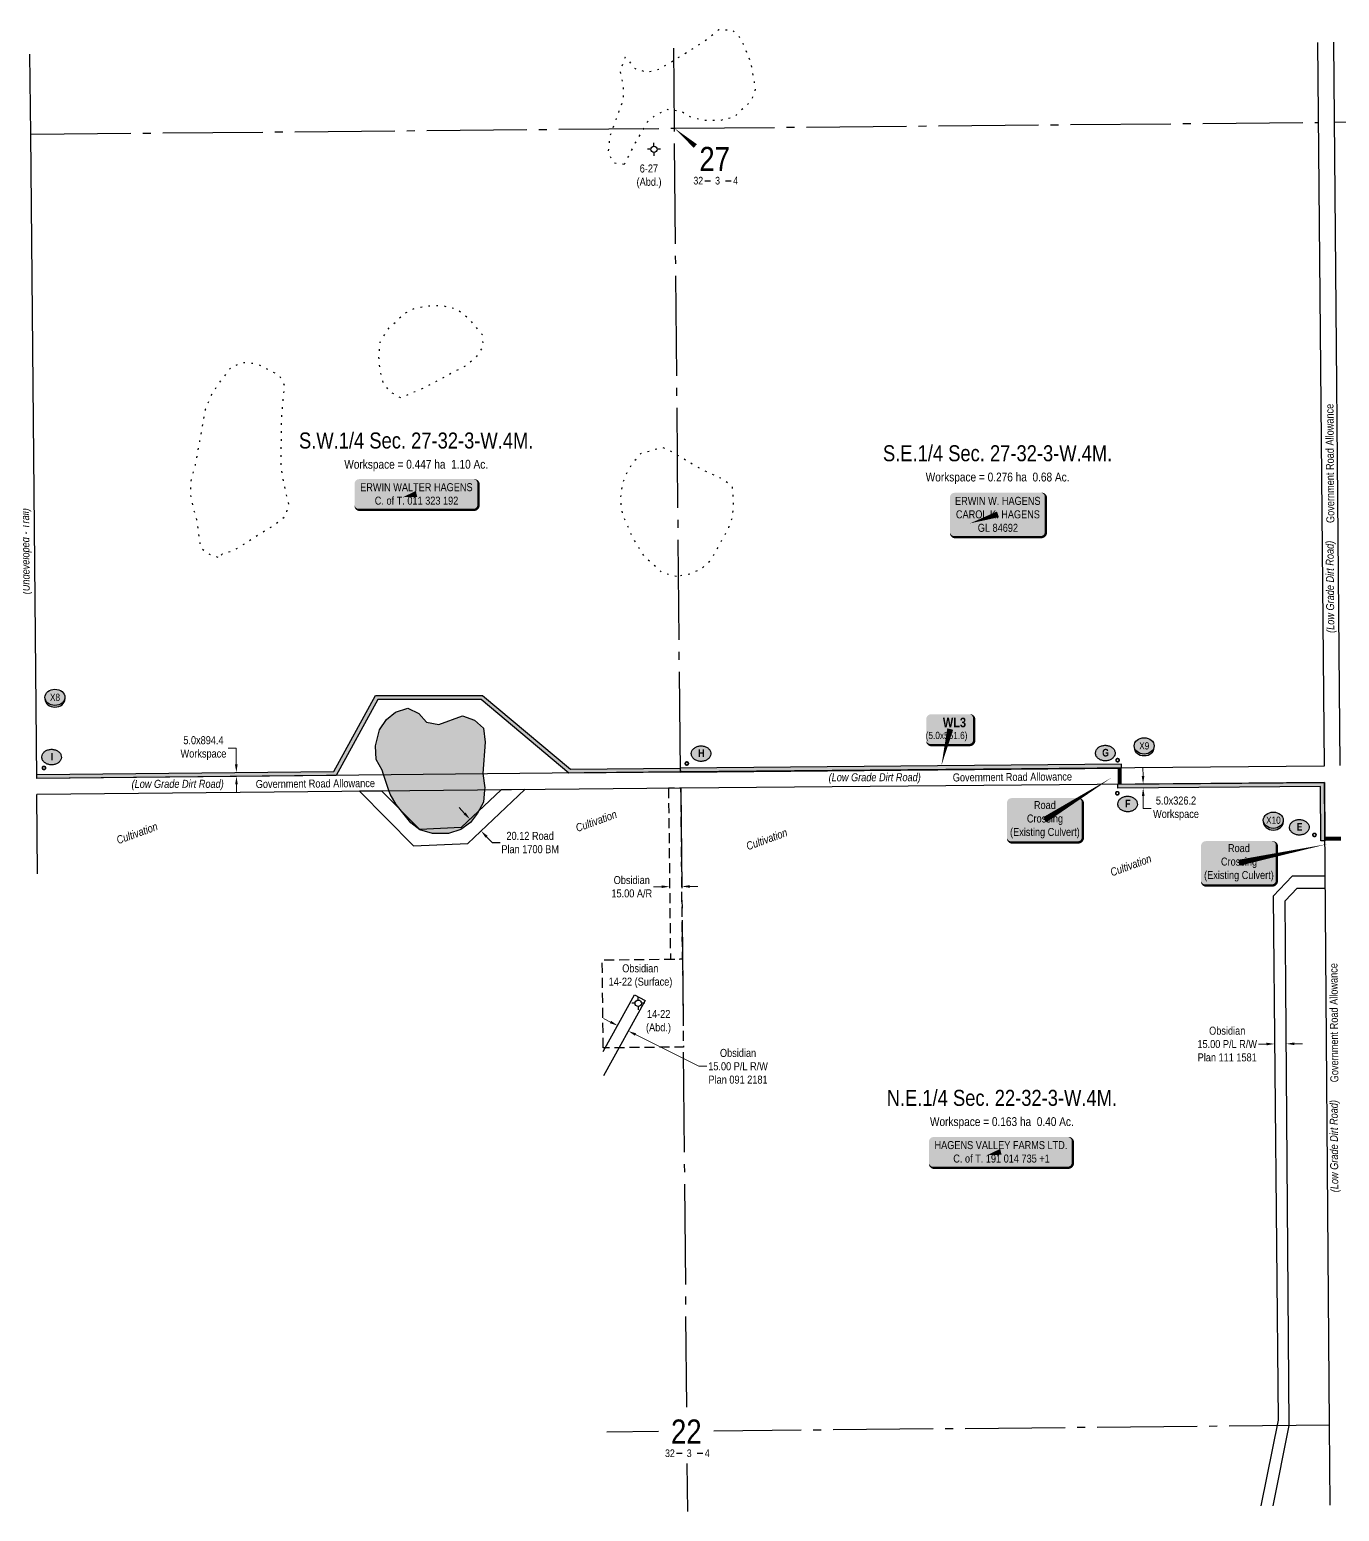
# Model space of a CAD drawing. Extents: x 540401 to 546765, y 5731607 to 5736849.
# Drawn here: x 544213 to 545849, y 5734228 to 5736080 of the extents above; entities that cross this region are included whole.
import ezdxf
from ezdxf.enums import TextEntityAlignment as Align

# ---------------------------------------------------------------- set-up
doc = ezdxf.new("R2010")
doc.units = 0
doc.header["$LTSCALE"] = 5
doc.header["$PDSIZE"] = 0.5
for name, pattern in [('foc-ACCESSROAD', [3.75, 2.5, -1.25]), ('foc-QUARTERLINE', [33, 25, -3, 2, -3]), ('foc-WHEELTRACKS', [2, 0.4, -1.6])]:
    doc.linetypes.add(name, pattern=pattern)
doc.layers.get('Defpoints').update_dxf_attribs({"color": 9})
for name, color, linetype in [('10', 1, 'Continuous'), ('9', 3, 'Continuous'), ('AS-OWNER', 7, 'Continuous'), ('C-AR', 13, 'foc-ACCESSROAD'), ('C-RW', 13, 'Continuous'), ('C-SYMBOL', 7, 'Continuous'), ('C-WS', 13, 'foc-ACCESSROAD'), ('CG-NOTES', 7, 'Continuous'), ('F-WS-S', 8, 'Continuous'), ('L-AREAREQUIRED', 7, 'Continuous'), ('L-QSEC', 8, 'foc-QUARTERLINE'), ('L-ROAD-T', 7, 'Continuous'), ('L-SEC', 7, 'Continuous'), ('L-SECLBL', 7, 'Continuous'), ('L-TITLEDB', 4, 'Continuous'), ('L-TITLEDB-T', 4, 'Continuous'), ('P-CROSSINGS', 250, 'Continuous'), ('P-TEMP-BLOCKS', 250, 'Continuous'), ('P-TEMP-H', 41, 'Continuous'), ('P-TEMP_WORKSPACE', 46, 'Continuous'), ('T-WATER', 160, 'Continuous'), ('T-WATER-H', 133, 'Continuous'), ('T-WATER-P3', 160, 'foc-WHEELTRACKS')]:
    doc.layers.add(name, color=color, linetype=linetype)
for name, color, linetype, lineweight in [('AS-GENERAL', 48, 'Continuous', 18), ('C-RW-T', 13, 'Continuous', 9), ('C-VCE-T', 13, 'Continuous', 9), ('C-WS-T', 13, 'Continuous', 9), ('P-TEMP-T', 46, 'Continuous', 18), ('P-TEMP-T2', 46, 'Continuous', 18), ('T-TEXT', 48, 'Continuous', 18)]:
    doc.layers.add(name, color=color, linetype=linetype, lineweight=lineweight)
doc.styles.add('100L', font='ARIALN.TTF', dxfattribs={"height": 11})
doc.styles.add('175L', font='ARIALN.TTF', dxfattribs={"height": 20})
doc.styles.add('80', font='ARIALN.TTF', dxfattribs={"height": 10})
doc.styles.add('80CG', font='ARIALN.TTF', dxfattribs={"height": 10})
doc.styles.add('80L', font='ARIALN.TTF', dxfattribs={"height": 10})
doc.styles.add('80LS', font='ARIALNI.TTF', dxfattribs={"height": 10})
doc.styles.add('BOLD', font='ARIALNB.TTF')
doc.styles.add('Crossing', font='ARIALN.TTF', dxfattribs={"height": 10})
doc.styles.add('SIMPLEX', font='ARIALN.TTF')
doc.dimstyles.new('Compass 5 000', dxfattribs={"dimscale": 5, "dimtxt": 9, "dimasz": 2, "dimexe": 0.2, "dimexo": 0.0625, "dimgap": 0.5, "dimtad": 0, "dimtih": 1, "dimtoh": 1, "dimzin": 0, "dimdsep": 46, "dimtxsty": '80CG', "dimcen": 0.1, "dimse1": 1, "dimse2": 1, "dimclrd": 256, "dimclrt": 256, "dimaunit": 1, "dimadec": 4, "dimazin": 0, "dimtfac": 0.06, "dimtofl": 0, "dimtmove": 0, "dimatfit": 1, "dimfxl": 0.2, "dimtolj": 1, "dimtzin": 0, "dimlwd": -1, "dimarcsym": 0})

# ---------------------------------------------------------------- blocks, each defined once
blk = doc.blocks.new('L-SECLBL')
at = {"layer": '9', "color": 7}
for p, q in [((-5.082139060913505, -27.83004804289613), (-12.28857354467345, -27.83004804289613)), ((20.70431141927111, -27.83004804289613), (13.49787693551116, -27.83004804289613))]:
    blk.add_line(p, q, dxfattribs=at)
at = {"layer": '10', "color": 2, "style": 'SIMPLEX'}
blk.add_attdef('SEC', text='', height=30, dxfattribs=at).set_placement((0, 0), align=Align.MIDDLE)
at = {"layer": '10', "color": 5, "style": '80L'}
blk.add_attdef('TWP', text='', height=9.5, dxfattribs=at).set_placement((-14.43410290347765, -27.36845155570791), align=Align.MIDDLE_RIGHT)
blk.add_attdef('RGE', text='', height=9.5, dxfattribs=at).set_placement((3.622123863462547, -27.36845155570791), align=Align.MIDDLE_CENTER)
blk.add_attdef('MER', text='', height=9.5, dxfattribs=at).set_placement((23.16775162027989, -27.36845155570791), align=Align.MIDDLE_LEFT)
blk = doc.blocks.new('*D47')
at = {"layer": 'C-VCE-T', "transparency": 16777216}
for p, q in [((545758.2011722573, 5734812.340784779), (545748.201614533, 5734812.246735232)), ((545793.0136234915, 5734812.668208786), (545803.013181216, 5734812.762258333))]:
    blk.add_line(p, q, dxfattribs=at)
for points in [[(545758.1854973328, 5734814.007377733), (545758.2168471818, 5734810.674191824), (545768.2007299816, 5734812.434834326)], [(545792.997948567, 5734814.33480174), (545793.029298416, 5734811.001615832), (545783.0140657672, 5734812.574159239)]]:
    blk.add_solid(points, dxfattribs=at)
at = {"layer": 'Defpoints', "color": 0, "transparency": 16777216}
for p in [(545768.2007299816, 5734812.434834326), (545768.2694977967, 5734805.123286756), (545783.0828335822, 5734805.262611669)]:
    blk.add_point(p, dxfattribs=at)
at = {"layer": 'C-VCE-T', "transparency": 16777216, "insert": (545709.1156663749, 5734812.246735231), "char_height": 10, "attachment_point": 5, "style": '80CG'}
blk.add_mtext('\\A1;Obsidian\\P15.00 P/L R/W\\PPlan 111 1581', dxfattribs=at)
blk = doc.blocks.new('*D48')
at = {"layer": 'C-RW-T', "transparency": 16777216}
for p, q in [((545002.4413831097, 5735008.8756677), (544992.4417942468, 5735008.784989296)), ((545037.6875030656, 5735009.195287034), (545047.6870919284, 5735009.285965438))]:
    blk.add_line(p, q, dxfattribs=at)
for points in [[(545002.4262700423, 5735010.542265844), (545002.4564961771, 5735007.209069556), (545012.4409719725, 5735008.966346105)], [(545037.6723899981, 5735010.861885178), (545037.702616133, 5735007.52868889), (545027.6879142027, 5735009.104608629)]]:
    blk.add_solid(points, dxfattribs=at)
at = {"layer": 'Defpoints', "color": 0, "transparency": 16777216}
for p in [(545012.4409719725, 5735008.966346105), (545012.4693930793, 5735005.832199853), (545027.7163353094, 5735005.970462378)]:
    blk.add_point(p, dxfattribs=at)
at = {"layer": 'C-RW-T', "transparency": 16777216, "insert": (544965.1600752836, 5735008.784989295), "char_height": 10, "attachment_point": 5, "style": '80CG'}
blk.add_mtext('\\A1;Obsidian\\P15.00 A/R', dxfattribs=at)
blk = doc.blocks.new('GABD')
for p, q in [((-0.8077887898243716, 0), (-1.615577579648743, 0)), ((0, 0.8077887898252811), (0, 1.615577579648743)), ((1.615577579648743, 0), (0.8077887898243716, 0)), ((0, -0.8077887898252811), (0, -1.615577579648743))]:
    blk.add_line(p, q)
blk.add_circle((0, 0), 0.8)
blk = doc.blocks.new('*D50')
at = {"layer": 'C-RW-T', "transparency": 16777216}
for p, q in [((544938.5944076646, 5734839.798651147), (544929.6567274493, 5734844.283946273)), ((544969.8701367369, 5734824.103205372), (545048.8324143838, 5734784.476690378)), ((545048.8324143838, 5734784.476690378), (545058.8324143835, 5734784.476690378))]:
    blk.add_line(p, q, dxfattribs=at)
for points in [[(544939.341956852, 5734841.288264517), (544937.8468584768, 5734838.309037778), (544947.53208788, 5734835.31335602)], [(544970.6176859243, 5734825.592818743), (544969.122587549, 5734822.613592003), (544960.9324565216, 5734828.588500498)]]:
    blk.add_solid(points, dxfattribs=at)
at = {"layer": 'Defpoints', "color": 0, "transparency": 16777216}
for p in [(544949.1649357288, 5734838.567070995), (544962.5653043704, 5734831.842215472), (544960.9324565216, 5734828.588500498)]:
    blk.add_point(p, dxfattribs=at)
at = {"layer": 'C-RW-T', "transparency": 16777216, "insert": (545097.9183625418, 5734784.476690378), "char_height": 10, "attachment_point": 5, "style": '80CG'}
blk.add_mtext('\\A1;Obsidian\\P15.00 P/L R/W\\PPlan 091 2181', dxfattribs=at)
blk = doc.blocks.new('*D51')
at = {"layer": 'Defpoints', "color": 0, "transparency": 16777216}
for p in [(544763.7413821304, 5735093.811434153), (544776.8598555303, 5735078.546147104), (544777.5229176674, 5735079.170279177)]:
    blk.add_point(p, dxfattribs=at)
at = {"layer": 'L-TITLEDB-T', "transparency": 16777216}
for p, q in [((544756.2242444679, 5735100.468898656), (544749.370168943, 5735107.750495232)), ((544783.7139310553, 5735071.264550528), (544790.5680065802, 5735063.982953953)), ((544790.5680065802, 5735063.982953953), (544800.5680065802, 5735063.982953952))]:
    blk.add_line(p, q, dxfattribs=at)
for points in [[(544757.4378438974, 5735101.611244577), (544755.010645038, 5735099.326552735), (544763.0783199933, 5735093.18730208)], [(544784.9275304847, 5735072.40689645), (544782.5003316253, 5735070.122204607), (544776.8598555303, 5735078.546147104)]]:
    blk.add_solid(points, dxfattribs=at)
at = {"layer": 'L-TITLEDB-T', "transparency": 16777216, "insert": (544838.1805577395, 5735063.982953953), "char_height": 10, "attachment_point": 5, "style": '80CG'}
blk.add_mtext('\\A1;20.12 Road\\PPlan 1700 BM', dxfattribs=at)
blk = doc.blocks.new('*U72')
h = blk.add_hatch(color=59)
edge = h.paths.add_edge_path()
edge.add_line((-41.49999999999998, -28.5), (41.49999999999998, -28.5))
edge.add_arc((41.49999999999999, -22.49999999999999), 6.000000000000007, 269.9999999999999, 359.9999999999999)
edge.add_line((47.49999999999999, -22.5), (47.49999999999999, 21))
edge.add_arc((41.49999999999999, 20.99999999999999), 6.000000000000007, 6.785183320455494e-14, 90.00000000000006)
edge.add_line((41.49999999999998, 27), (-41.49999999999998, 27))
edge.add_arc((-41.49999999999999, 20.99999999999999), 6.000000000000007, 89.99999999999993, 179.9999999999999)
edge.add_line((-47.49999999999999, 21), (-47.49999999999999, -22.5))
edge.add_arc((-41.49999999999999, -22.49999999999999), 6.000000000000007, 180.0000000000001, 270.0000000000001)
at = {"color": 1, "flags": 128}
blk.add_lwpolyline([(-41.49999999999998, -28.5, 3, 3, 0), (41.49999999999998, -28.5, 3, 3, 0.4142135623730951), (47.49999999999999, -22.5, 3, 3, 0), (47.49999999999999, 21, 3, 0, 0.4142135623730951), (41.49999999999998, 27, 0, 0, 0), (-41.49999999999998, 27, 0, 0, 0.4142135623730951), (-47.49999999999999, 21, 0, 0, 0), (-47.49999999999999, -22.5, 0, 3, 0.4142135623730951)], format="xyseb", close=True, dxfattribs=at)
blk.add_lwpolyline([(111.3358125381181, 23.48387056332807, 0, 7.499999999999997, 0), (-6.67632621310071e-15, 9.086729584119669e-16, 0, 0, 0)], format="xyseb", dxfattribs=at)
at = {"color": 1, "style": '80'}
blk.add_attdef('ENTER_TEXT_001', (-35.98567530695772, -4.996589358799454), '', height=10, dxfattribs=at)
blk = doc.blocks.new('*U74')
h = blk.add_hatch(color=59)
edge = h.paths.add_edge_path()
edge.add_line((-83.99999999999999, -20), (83.99999999999999, -20))
edge.add_arc((84, -13.99999999999999), 6.000000000000007, 269.9999999999999, 359.9999999999999)
edge.add_line((90, -14), (90, 12.5))
edge.add_arc((84, 12.49999999999999), 6, 6.785183320455503e-14, 90.00000000000011)
edge.add_line((83.99999999999999, 18.5), (-83.99999999999999, 18.5))
edge.add_arc((-84, 12.49999999999999), 6.000000000000007, 89.99999999999987, 179.9999999999999)
edge.add_line((-90, 12.5), (-90, -14))
edge.add_arc((-84, -13.99999999999999), 6, 180.0000000000001, 270.0000000000001)
at = {"color": 1, "flags": 128}
blk.add_lwpolyline([(-83.99999999999999, -20, 3, 3, 0), (83.99999999999999, -20, 3, 3, 0.4142135623730951), (90, -14, 3, 3, 0), (90, 12.5, 3, 0, 0.4142135623730951), (83.99999999999999, 18.5, 0, 0, 0), (-83.99999999999999, 18.5, 0, 0, 0.4142135623730951), (-90, 12.5, 0, 0, 0), (-90, -14, 0, 3, 0.4142135623730951)], format="xyseb", close=True, dxfattribs=at)
blk.add_lwpolyline([(-17.12664282149211, -4.105995385107507, 0, 7.499999999999999, 0), (-9.999184968091753e-17, -8.185024177286381e-16, 0, 0, 0)], format="xyseb", dxfattribs=at)
at = {"color": 1, "style": '80'}
blk.add_attdef('ENTER_TEXT_001', (-35.98567530695772, -4.996589358799454), '', height=10, dxfattribs=at)
blk = doc.blocks.new('*U76')
h = blk.add_hatch(color=59)
edge = h.paths.add_edge_path()
edge.add_line((-71.49999999999999, -20), (71.49999999999999, -20))
edge.add_arc((71.5, -13.99999999999999), 6.000000000000007, 269.9999999999999, 359.9999999999999)
edge.add_line((77.5, -14), (77.5, 12.5))
edge.add_arc((71.5, 12.49999999999999), 6, 6.785183320455503e-14, 90.00000000000011)
edge.add_line((71.49999999999999, 18.5), (-71.49999999999999, 18.5))
edge.add_arc((-71.5, 12.49999999999999), 6.000000000000007, 89.99999999999987, 179.9999999999999)
edge.add_line((-77.5, 12.5), (-77.5, -14))
edge.add_arc((-71.5, -13.99999999999999), 6, 180.0000000000001, 270.0000000000001)
at = {"color": 1, "flags": 128}
blk.add_lwpolyline([(-71.49999999999999, -20, 3, 3, 0), (71.49999999999999, -20, 3, 3, 0.4142135623730951), (77.5, -14, 3, 3, 0), (77.5, 12.5, 3, 0, 0.4142135623730951), (71.49999999999999, 18.5, 0, 0, 0), (-71.49999999999999, 18.5, 0, 0, 0.4142135623730951), (-77.5, 12.5, 0, 0, 0), (-77.5, -14, 0, 3, 0.4142135623730951)], format="xyseb", close=True, dxfattribs=at)
blk.add_lwpolyline([(-17.12664282149211, -4.105995385107507, 0, 7.499999999999999, 0), (-9.999184968091753e-17, -8.185024177286381e-16, 0, 0, 0)], format="xyseb", dxfattribs=at)
at = {"color": 1, "style": '80'}
blk.add_attdef('ENTER_TEXT_001', (-35.98567530695772, -4.996589358799454), '', height=10, dxfattribs=at)
blk = doc.blocks.new('*D80')
at = {"layer": 'Defpoints', "color": 0, "transparency": 16777216}
for p in [(545548.603024404, 5735136.701813375), (545548.6474647145, 5735131.704435026), (545604.0784974204, 5735132.197367947)]:
    blk.add_point(p, dxfattribs=at)
at = {"layer": 'P-TEMP-T', "transparency": 16777216}
for p, q in [((545603.9451333778, 5735147.194350915), (545603.8562096456, 5735157.193955536)), ((545604.1674211526, 5735122.197763327), (545604.3057254503, 5735106.645241392)), ((545604.3057254503, 5735106.645241392), (545614.3057254502, 5735106.645241392))]:
    blk.add_line(p, q, dxfattribs=at)
for points in [[(545605.6117341479, 5735147.209171536), (545602.2785326077, 5735147.179530293), (545604.03405711, 5735137.194746295)], [(545605.8340219227, 5735122.212583948), (545602.5008203825, 5735122.182942704), (545604.0784974204, 5735132.197367947)]]:
    blk.add_solid(points, dxfattribs=at)
at = {"layer": 'P-TEMP-T', "transparency": 16777216, "insert": (545645.1276899789, 5735106.645241391), "char_height": 10, "attachment_point": 5, "style": '80CG'}
blk.add_mtext('\\A1;5.0x326.2\\PWorkspace', dxfattribs=at)
blk = doc.blocks.new('xing2')
h = blk.add_hatch(color=50)
h.dxf.hatch_style = 1
edge = h.paths.add_edge_path()
edge.add_ellipse((0, 0), major_axis=(-12.5, 0), ratio=0.8162973455633619, start_angle=0, end_angle=360)
h = blk.add_hatch(color=250)
h.dxf.hatch_style = 1
edge = h.paths.add_edge_path()
edge.add_ellipse((0, -2.047489049626165), major_axis=(-12.5, 0), ratio=0.8162973455633619, start_angle=0, end_angle=180)
edge.add_line((12.5, -2.047489049626165), (12.5, 0))
edge.add_ellipse((0, 0), major_axis=(-12.5, 0), ratio=0.8162973455633619, start_angle=0, end_angle=180, ccw=False)
edge.add_line((-12.5, 0), (-12.5, -2.047489049626165))
at = {"color": 250}
blk.add_ellipse((0, 0), major_axis=(-12.5, 0), ratio=0.8162973455633619, dxfattribs=at)
blk.add_ellipse((0, -2.047489049626165), major_axis=(-12.5, 0), ratio=0.8162973455633619, start_param=0, end_param=3.141592653589793, dxfattribs=at)
at = {"color": 250, "style": 'Crossing'}
blk.add_attdef('CROSSING', text='', height=9, dxfattribs=at).set_placement((0.08916442567715421, 0.0199513138486509), align=Align.MIDDLE_CENTER)
at = {"color": 250, "style": 'Crossing', "flags": 1}
for tag, p in [('OWNER', (0.08916442567715421, -12.49201765665748)), ('DESCRIPTION', (0.08916442567715421, -25.770021277247)), ('LOCATION', (0.08916442567715421, -39.30337514164421)), ('DWG_REF', (0.08916442567715421, -52.83672900604233))]:
    blk.add_attdef(tag, text='', height=9, dxfattribs=at).set_placement(p, align=Align.MIDDLE_CENTER)
blk = doc.blocks.new('AA')
at = {"const_width": 4}
blk.add_lwpolyline([(-0.9999999999990905, 0, 0.9999999999999999), (0.9999999999990905, 0, 1)], format="xyb", close=True, dxfattribs=at)
blk.add_circle((0, 0), 2)
blk = doc.blocks.new('Route_Letters')
h = blk.add_hatch(color=255)
h.dxf.hatch_style = 1
edge = h.paths.add_edge_path()
edge.add_ellipse((-0.1157894458410738, 0.4613566920343146), major_axis=(-11.97076998434568, 0), ratio=0.7893183596304154, start_angle=0, end_angle=360)
at = {"color": 5}
blk.add_open_spline([(-12.33655943018675, 0.4613566920343146), (-12.33655943018675, -0.2532464993360009), (-12.23672518590233, -0.9677931526398424), (-11.72036895808735, -2.794432021264129), (-11.14401292605423, -3.876097565685541), (-9.555849561598535, -5.807401851071518), (-8.544623700464413, -6.656820361784867), (-6.21596457351788, -8.022113447135325), (-4.899049775256096, -8.537760803084893), (-2.122176535806801, -9.174386990092444), (-0.6628771213698172, -9.295214858498184), (2.218954779224788, -9.127674344176285), (3.640784492301457, -8.839348048302782), (6.272126017131285, -7.887514385069608), (7.481034580889556, -7.224212060947593), (9.535358213378885, -5.601016495574186), (10.3802780923747, -4.641330355992523), (11.59600670082856, -2.541685487432915), (11.96612490732484, -1.402103837423965), (12.17886415585979, 0.9104078185255275), (12.02123591095139, 2.082179640400227), (11.20064181026172, 4.303585446448778), (10.5383689962933, 5.352522903113822), (8.798522977227321, 7.197351090485427), (7.721489072871556, 7.99304231447195), (5.288539217681929, 9.236688050055363), (3.933164970535742, 9.684414527986064), (1.111124811045386, 10.17900240193921), (-0.3548635231799864, 10.22574343079759), (-3.217505067184455, 9.912616018949848), (-4.613463658471581, 9.552825466795184), (-7.1634954560528, 8.469123124385078), (-8.316993040230393, 7.745430762089654), (-10.23715115095241, 6.01981546320485), (-11.00330637446014, 5.018090733601184), (-12.04705536703857, 2.858875975647607), (-12.32393425272861, 1.701887560081104), (-12.33641722927742, 0.5154205370004092), (-12.33655943018675, 0.4883886145194083), (-12.33655943018675, 0.4613566920343146)], degree=3, knots=[0, 0, 0, 0, 0.2195294159612001, 0.2195294159612001, 0.575726566502957, 0.575726566502957, 0.9319237170447137, 0.9319237170447137, 1.28812086758647, 1.28812086758647, 1.644318018128227, 1.644318018128227, 2.000515168669984, 2.000515168669984, 2.356712319211741, 2.356712319211741, 2.712909469753497, 2.712909469753497, 3.069106620295254, 3.069106620295254, 3.425303770837011, 3.425303770837011, 3.781500921378767, 3.781500921378767, 4.137698071920524, 4.137698071920524, 4.493895222462281, 4.493895222462281, 4.850092373004038, 4.850092373004038, 5.206289523545794, 5.206289523545794, 5.562486674087551, 5.562486674087551, 5.918683824629308, 5.918683824629308, 6.274880975171064, 6.274880975171064, 6.283185307179586, 6.283185307179586, 6.283185307179586, 6.283185307179586], dxfattribs=at)
at = {"color": 14, "style": 'BOLD'}
blk.add_attdef('A', text='', height=9.5, dxfattribs=at).set_placement((0.2246285344645003, 0.9755069406892289), align=Align.MIDDLE)
blk = doc.blocks.new('*D89')
at = {"layer": 'Defpoints', "color": 0, "transparency": 16777216}
for p in [(544471.1108046927, 5735151.579034255), (544471.5556641412, 5735151.583510814), (544471.6059515363, 5735146.586184899)]:
    blk.add_point(p, dxfattribs=at)
at = {"layer": 'P-TEMP-T2', "transparency": 16777216}
for p, q in [((544470.804133811, 5735182.054550847), (544460.804133811, 5735182.054550847)), ((544471.0101811792, 5735161.578527988), (544470.804133811, 5735182.054550847)), ((544471.2617156015, 5735136.582214607), (544471.3623391152, 5735126.582720875))]:
    blk.add_line(p, q, dxfattribs=at)
for points in [[(544472.6767634678, 5735161.595298574), (544469.3435988905, 5735161.561757402), (544471.1108046927, 5735151.579034255)], [(544472.9282978902, 5735136.598985193), (544469.5951333129, 5735136.565444021), (544471.1610920879, 5735146.58170834)]]:
    blk.add_solid(points, dxfattribs=at)
at = {"layer": 'P-TEMP-T2', "transparency": 16777216, "insert": (544429.9821692822, 5735182.054550847), "char_height": 10, "attachment_point": 5, "style": '80CG'}
blk.add_mtext('\\A1;5.0x894.4\\PWorkspace', dxfattribs=at)
blk = doc.blocks.new('*U73')
h = blk.add_hatch(color=59)
edge = h.paths.add_edge_path()
edge.add_line((-53.99999999999998, -28.5), (53.99999999999998, -28.5))
edge.add_arc((53.99999999999999, -22.49999999999999), 6.000000000000007, 269.9999999999999, 359.9999999999999)
edge.add_line((59.99999999999999, -22.5), (59.99999999999999, 21))
edge.add_arc((53.99999999999999, 20.99999999999999), 6.000000000000007, 6.785183320455494e-14, 90.00000000000006)
edge.add_line((53.99999999999998, 27), (-53.99999999999998, 27))
edge.add_arc((-53.99999999999999, 20.99999999999999), 6.000000000000007, 89.99999999999993, 179.9999999999999)
edge.add_line((-59.99999999999999, 21), (-59.99999999999999, -22.5))
edge.add_arc((-53.99999999999999, -22.49999999999999), 6.000000000000007, 180.0000000000001, 270.0000000000001)
at = {"color": 1, "flags": 128}
blk.add_lwpolyline([(-53.99999999999998, -28.5, 3, 3, 0), (53.99999999999998, -28.5, 3, 3, 0.4142135623730951), (59.99999999999999, -22.5, 3, 3, 0), (59.99999999999999, 21, 3, 0, 0.4142135623730951), (53.99999999999998, 27, 0, 0, 0), (-53.99999999999998, 27, 0, 0, 0.4142135623730951), (-59.99999999999999, 21, 0, 0, 0), (-59.99999999999999, -22.5, 0, 3, 0.4142135623730951)], format="xyseb", close=True, dxfattribs=at)
blk.add_lwpolyline([(-34.98401373009702, -11.31965359127235, 0, 7.499999999999998, 0), (-4.645243879860796e-17, -5.601060209997687e-16, 0, 0, 0)], format="xyseb", dxfattribs=at)
at = {"color": 1, "style": '80'}
blk.add_attdef('ENTER_TEXT_001', (-35.98567530695772, -4.996589358799454), '', height=10, dxfattribs=at)
blk = doc.blocks.new('*U90')
at = {"true_color": 0xff8aff}
h = blk.add_hatch(color=211, dxfattribs=at)
edge = h.paths.add_edge_path()
edge.add_line((-23.99999999999998, -20), (23.99999999999998, -20))
edge.add_arc((23.99999999999998, -14), 6, 270, 360)
edge.add_line((29.99999999999998, -14), (29.99999999999998, 12.5))
edge.add_arc((23.99999999999998, 12.5), 6, 0, 90)
edge.add_line((23.99999999999998, 18.5), (-23.99999999999998, 18.5))
edge.add_arc((-23.99999999999998, 12.5), 6, 90, 180)
edge.add_line((-29.99999999999998, 12.5), (-29.99999999999998, -14))
edge.add_arc((-23.99999999999998, -14), 6, 180, 270)
at = {"color": 250, "flags": 128}
blk.add_lwpolyline([(-23.99999999999998, -20, 3, 3, 0), (23.99999999999998, -20, 3, 3, 0.414213562373095), (29.99999999999998, -14, 3, 3, 0), (29.99999999999998, 12.5, 3, 0, 0.414213562373095), (23.99999999999998, 18.5, 0, 0, 0), (-23.99999999999998, 18.5, 0, 0, 0.414213562373095), (-29.99999999999998, 12.5, 0, 0, 0), (-29.99999999999998, -14, 0, 3, 0.414213562373095)], format="xyseb", close=True, dxfattribs=at)
at = {"flags": 128}
blk.add_lwpolyline([(-11.06310616188479, -45.77115665923271, 0, 7.499999999999996, 0), (-3.398394867633905e-15, 3.944304526105059e-31, 0, 0, 0)], format="xyseb", dxfattribs=at)
at = {"color": 250}
for tag, p, height, style in [('TEMP_AREA_W1_001', (-9.212824010914055, 2.244292974654144), 12, 'BOLD'), ('ENTER_TEXT_001', (-30.65893587994544, -12.47010782646594), 9, '80')]:
    blk.add_attdef(tag, p, '', height=height, dxfattribs=dict(at, style=style))
blk = doc.blocks.new('*U94')
h = blk.add_hatch(color=59)
edge = h.paths.add_edge_path()
edge.add_line((-41.49999999999998, -28.5), (41.49999999999998, -28.5))
edge.add_arc((41.49999999999999, -22.49999999999999), 6.000000000000007, 269.9999999999999, 359.9999999999999)
edge.add_line((47.49999999999999, -22.5), (47.49999999999999, 21))
edge.add_arc((41.49999999999999, 20.99999999999999), 6.000000000000007, 6.785183320455494e-14, 90.00000000000006)
edge.add_line((41.49999999999998, 27), (-41.49999999999998, 27))
edge.add_arc((-41.49999999999999, 20.99999999999999), 6.000000000000007, 89.99999999999993, 179.9999999999999)
edge.add_line((-47.49999999999999, 21), (-47.49999999999999, -22.5))
edge.add_arc((-41.49999999999999, -22.49999999999999), 6.000000000000007, 180.0000000000001, 270.0000000000001)
at = {"color": 1, "flags": 128}
blk.add_lwpolyline([(83.90612113287072, 52.81619092975815, 0, 7.5, 0), (-6.788188239874917e-15, -2.831615284132317e-16, 0, 0, 0)], format="xyseb", dxfattribs=at)
blk.add_lwpolyline([(-41.49999999999998, -28.5, 3, 3, 0), (41.49999999999998, -28.5, 3, 3, 0.4142135623730951), (47.49999999999999, -22.5, 3, 3, 0), (47.49999999999999, 21, 3, 0, 0.4142135623730951), (41.49999999999998, 27, 0, 0, 0), (-41.49999999999998, 27, 0, 0, 0.4142135623730951), (-47.49999999999999, 21, 0, 0, 0), (-47.49999999999999, -22.5, 0, 3, 0.4142135623730951)], format="xyseb", close=True, dxfattribs=at)
at = {"color": 1, "style": '80'}
blk.add_attdef('ENTER_TEXT_001', (-35.98567530695772, -4.996589358799454), '', height=10, dxfattribs=at)

msp = doc.modelspace()

# ---------------------------------------------------------------- hatches: boundary and pattern name
at = {"layer": 'P-TEMP-H'}
h = msp.add_hatch(color=256, dxfattribs=at)
h.dxf.hatch_style = 1
h.paths.add_polyline_path([(544221.6052470709, 5735149.068294558), (544592.9149870388, 5735152.804732789), (544644.9154832923, 5735247.749284373), (544778.8078670376, 5735247.749284373), (544888.436449207, 5735155.778523949), (545025.794154749, 5735157.160721897), (545025.8395407222, 5735152.163350936), (544886.6396158469, 5735150.762615174), (544776.989179512, 5735242.751709723), (544647.8763866621, 5735242.751709723), (544595.8921601065, 5735147.836863996), (544221.6516409345, 5735144.070933739)])
h = msp.add_hatch(color=256, dxfattribs=at)
h.dxf.hatch_style = 1
h.paths.add_polyline_path([(545577.1921441345, 5735157.067090432), (545577.1477038591, 5735162.064467468), (545025.794154749, 5735157.160721897), (545025.8395405977, 5735152.163364652)])
h = msp.add_hatch(color=256, dxfattribs=at)
h.dxf.hatch_style = 1
h.paths.add_polyline_path([(545572.3735948046, 5735136.913198405), (545830.54, 5735139.209), (545831.1007330222, 5735066.368630203), (545826.103306446, 5735066.33015947), (545825.5810901358, 5735134.16712955), (545572.4180350907, 5735131.915820167)])
at = {"layer": 'T-WATER-H'}
h = msp.add_hatch(color=256, dxfattribs=at)
h.dxf.hatch_style = 1
h.paths.add_polyline_path([(544736.2665337027, 5735075.394971085), (544716.3494922165, 5735075.241703968), (544700.4355404939, 5735079.82485711), (544689.238647223, 5735088.767725445), (544670.7935109697, 5735111.509303504), (544663.2835368073, 5735124.34981342), (544661.7446140079, 5735128.981837242), (544655.0834591668, 5735149.038774857), (544653.2274779768, 5735154.627352485), (544645.7267387212, 5735167.950202568), (544645.098712969, 5735184.987923667), (544649.8208219765, 5735204.929888431), (544658.8596735032, 5735217.928734949), (544670.0445128311, 5735226.915233074), (544685.1816565894, 5735231.792801474), (544699.0726858628, 5735225.323726407), (544708.6639122298, 5735214.309352838), (544724.2536095433, 5735211.596865807), (544753.5205816762, 5735222.2153584), (544768.5759274508, 5735216.807315655), (544779.9957692595, 5735207.017673463), (544781.9937371091, 5735189.230040094), (544779.1397460401, 5735150.191095391), (544781.3669522915, 5735132.569047483), (544781.152966264, 5735130.090761269), (544779.807861904, 5735114.431182614), (544772.3207827432, 5735100.73982706), (544763.5497446047, 5735089.179755401), (544751.7668384975, 5735080.385790805)])

# ---------------------------------------------------------------- linework, layer by layer
at = {"layer": 'AS-GENERAL', "flags": 128}
for points, const_width in [([(545574.8722833327, 5735136.935418544), (545574.6934556633, 5735157.044863876)], 4.997574650000008), ([(545831.0814976578, 5735068.867343486), (545851.1911422021, 5735069.022149698)], 4.997574650000009)]:
    msp.add_lwpolyline(points, dxfattribs=dict(at, const_width=const_width))
at = {"layer": 'C-AR', "flags": 128}
msp.add_lwpolyline([(545011.0233457732, 5735131.864841612), (545013.4722589488, 5734918.4257683), (545028.5108903619, 5734918.597839348), (545026.624, 5735132.059999987)], close=True, dxfattribs=at)
at = {"layer": 'C-RW', "flags": 128}
for points in [[(545766.3740228163, 5734235.428149448), (545786.5341432275, 5734335.663494221), (545782.4985580216, 5734884.761502223), (545781.4597073148, 5734991.317099515), (545796.6232494084, 5735006.933822174), (545831.6345119616, 5735007.117500908), (545831.4983696801, 5735022.104896141), (545790.1803868766, 5735021.929524369), (545766.4642402976, 5734997.062292599), (545772.6204441638, 5734342.520959666), (545751.0284722056, 5734235.282798936)], [(544929.5772112393, 5734803.011747066), (544968.6706052586, 5734873.908996916), (544981.8009052483, 5734866.670210629), (544929.8473436732, 5734772.451914774)]]:
    msp.add_lwpolyline(points, dxfattribs=at)
at = {"layer": 'C-WS', "flags": 128}
msp.add_lwpolyline([(544929.5200610802, 5734807.455155645), (544928.2578693142, 5734917.447913924), (545028.5108903619, 5734918.597839348), (545029.6008524516, 5734808.603605359)], close=True, dxfattribs=at)
at = {"layer": 'L-QSEC'}
for p, q in [((545018.5368357132, 5735956.364578348), (545017.6288249558, 5736056.358123852)), ((545018.5368357132, 5735956.364578347), (545823.0186610704, 5735963.688512253)), ((545843.1246331003, 5735963.871555307), (545922.9660123043, 5735964.598424412)), ((544214.1785549342, 5735949.04176918), (545018.5368357131, 5735956.364578347)), ((545025.8395405977, 5735152.163364652), (545018.5368357132, 5735956.364578347)), ((545026.624, 5735132.059999987), (545033.4619555182, 5734358.48841933)), ((545836.7224348254, 5734336.098034329), (545067.8682798799, 5734328.815268155)), ((544998.5889120282, 5734328.159037799), (544933.7800794669, 5734327.545153396)), ((545034.0806316123, 5734288.498165263), (545034.6110094482, 5734228.497011458))]:
    msp.add_line(p, q, dxfattribs=at)
at = {"layer": 'L-SEC'}
for p, q in [((545822.1059145739, 5736063.679637116), (545830.3611723323, 5735159.318445265)), ((545850.369722061, 5735160.111203862), (545842.2233135508, 5736063.862724748)), ((544214.1785549343, 5735949.04176918), (544213.2517268934, 5736049.037520606)), ((544221.6516409345, 5735144.070933739), (544214.1785549343, 5735949.04176918)), ((545026.445172331, 5735152.169445263), (544221.6516409345, 5735144.070933739)), ((545830.3611723323, 5735159.318445265), (545026.445172331, 5735152.169445263)), ((545026.624, 5735132.059999987), (544221.8383301442, 5735123.961553817)), ((545830.54, 5735139.209), (545026.624, 5735132.059999987)), ((545836.7224348254, 5734336.098034329), (545830.54, 5735139.209)), ((544222.7560127018, 5735024.909035631), (544221.8383301442, 5735123.961553817)), ((545837.7438905021, 5734236.104153006), (545836.7224348254, 5734336.098034329))]:
    msp.add_line(p, q, dxfattribs=at)
at = {"layer": 'L-SECLBL', "flags": 128}
msp.add_lwpolyline([(545018.536679628, 5735956.364576925, 0, 5.997089580000005, 0), (545044.5214260234, 5735934.197076219, 0, 0, 0)], format="xyseb", dxfattribs=at)
at = {"layer": 'L-TITLEDB', "flags": 128}
msp.add_lwpolyline([(544624.7421397769, 5735128.015918777), (544692.3533634663, 5735059.723035883), (544760.3970595185, 5735062.941628284), (544831.6269990599, 5735130.097772309), (544801.9983530681, 5735129.799623367), (544752.0164382274, 5735082.674390494), (544700.343897233, 5735080.230548354), (544652.755115348, 5735128.297809439)], close=True, dxfattribs=at)
at = {"layer": 'P-TEMP_WORKSPACE', "flags": 128}
for points in [[(544221.6052470709, 5735149.068294558), (544592.9149870388, 5735152.804732789), (544644.9154832923, 5735247.749284373), (544778.8078670376, 5735247.749284373), (544888.436449207, 5735155.778523949), (545025.794154749, 5735157.160721897), (545025.8395407222, 5735152.163350936), (544886.6396158469, 5735150.762615174), (544776.989179512, 5735242.751709723), (544647.8763866621, 5735242.751709723), (544595.8921601065, 5735147.836863996), (544221.6516409345, 5735144.070933739)], [(545577.1921441345, 5735157.067090432), (545577.1477038591, 5735162.064467468), (545025.794154749, 5735157.160721897), (545025.8395405977, 5735152.163364652)], [(545572.3735948046, 5735136.913198405), (545830.54, 5735139.209), (545831.1007330222, 5735066.368630203), (545826.103306446, 5735066.33015947), (545825.5810901358, 5735134.16712955), (545572.4180350907, 5735131.915820167)]]:
    msp.add_lwpolyline(points, close=True, dxfattribs=at)
at = {"layer": 'T-WATER', "flags": 128}
msp.add_lwpolyline([(544736.2665337027, 5735075.394971085), (544716.3494922165, 5735075.241703968), (544700.4355404939, 5735079.82485711), (544689.238647223, 5735088.767725445), (544670.7935109697, 5735111.509303504), (544663.2835368073, 5735124.34981342), (544661.7446140079, 5735128.981837242), (544655.0834591668, 5735149.038774857), (544653.2274779768, 5735154.627352485), (544645.7267387212, 5735167.950202568), (544645.098712969, 5735184.987923667), (544649.8208219765, 5735204.929888431), (544658.8596735032, 5735217.928734949), (544670.0445128311, 5735226.915233074), (544685.1816565894, 5735231.792801474), (544699.0726858628, 5735225.323726407), (544708.6639122298, 5735214.309352838), (544724.2536095433, 5735211.596865807), (544753.5205816762, 5735222.2153584), (544768.5759274508, 5735216.807315655), (544779.9957692595, 5735207.017673463), (544781.9937371091, 5735189.230040094), (544779.1397460401, 5735150.191095391), (544781.3669522915, 5735132.569047483), (544781.152966264, 5735130.090761269), (544779.807861904, 5735114.431182614), (544772.3207827432, 5735100.73982706), (544763.5497446047, 5735089.179755401), (544751.7668384975, 5735080.385790805), (544736.2665337027, 5735075.394971085)], close=True, dxfattribs=at)
at = {"layer": 'T-WATER-P3', "flags": 128}
for points in [[(544955.4440547533, 5735911.03983099), (544942.0062386505, 5735912.987175907), (544936.1440201347, 5735927.059741334), (544937.9592633105, 5735945.975691991), (544941.4600703351, 5735955.652830799), (544954.6229339085, 5735992.034962927), (544954.631933992, 5736010.865967854), (544950.8029810484, 5736027.364850293), (544957.2370973758, 5736045.588770877), (544968.1501628686, 5736031.417822237), (544983.756091525, 5736026.479696866), (545000.2621058525, 5736030.609083624), (545017.9120239998, 5736041.471225111), (545051.9043136061, 5736062.388069831), (545074.0202011571, 5736079.582846816), (545090.6801413558, 5736079.318791145), (545101.2423382611, 5736068.763787839), (545113.2422532983, 5736039.471083362), (545119.6235865542, 5736005.775215595), (545114.0203699521, 5735990.062225626), (545092.4493406585, 5735969.968854844), (545075.9502471281, 5735966.139813432), (545056.3921283771, 5735965.920846052), (545039.3214563305, 5735969.803049892), (545026.4200213487, 5735977.695817831), (545018.4801626125, 5735978.658867191), (545009.8531771811, 5735979.704707688), (544995.8329501402, 5735973.421014598), (544984.3959678824, 5735963.959264819), (544979.7909954664, 5735956.001704945), (544969.4511856419, 5735938.139764588), (544955.4440547533, 5735911.03983099)], [(544676.430738081, 5735619.623885646), (544663.1848417929, 5735626.962774913), (544654.4675665399, 5735638.777202605), (544650.8126507703, 5735653.306693705), (544649.1298574696, 5735670.312162232), (544650.6385908882, 5735688.936085667), (544660.028778466, 5735704.781859062), (544680.9856645406, 5735725.071730691), (544694.4107245626, 5735731.76615814), (544709.1846643824, 5735734.510910565), (544727.0766399916, 5735735.200841861), (544746.277974352, 5735730.837178497), (544759.5309146751, 5735720.631779014), (544778.5048742854, 5735698.401175899), (544779.013652884, 5735683.347239864), (544769.9869304473, 5735669.472117417), (544758.3318699084, 5735659.97595276), (544704.0289281027, 5735631.158773221), (544676.430738081, 5735619.623885646)], [(544448.1554489534, 5735420.224793015), (544438.8274205987, 5735423.174157307), (544426.7191743773, 5735431.592908023), (544421.8845054834, 5735467.364085654), (544417.1281697275, 5735482.55789886), (544413.921246201, 5735500.068022836), (544415.0141441723, 5735518.998173201), (544419.8340860604, 5735534.72572749), (544432.7073104904, 5735605.285955313), (544438.5963542816, 5735620.272363922), (544446.3762482235, 5735633.535999913), (544464.2331329917, 5735657.493091471), (544478.0193447646, 5735664.081095164), (544496.6353609613, 5735662.273712439), (544524.2145709012, 5735648.137267604), (544531.1153135897, 5735634.946670242), (544527.3213648676, 5735597.900799982), (544526.471373738, 5735536.069844673), (544529.0032596462, 5735517.85202032), (544536.3713801899, 5735485.52189198), (544531.4493695751, 5735470.6967685), (544519.4736256821, 5735461.366281778), (544468.4233645013, 5735429.032699408), (544453.2252726535, 5735424.095721119), (544448.1554489534, 5735420.224793015)], [(545020.9309892696, 5735396.33099908), (545003.9853742253, 5735400.452631319), (544981.6303333547, 5735420.261924757), (544966.2351535293, 5735445.109968367), (544953.6240713763, 5735473.994233756), (544951.217183676, 5735492.390931305), (544953.5192128052, 5735511.65791693), (544959.3423051521, 5735526.344281152), (544967.1161175099, 5735539.306599695), (544976.6550201775, 5735550.190825182), (545002.7960017802, 5735557.862265006), (545011.57536487, 5735554.500623859), (545022.3670742302, 5735548.103753804), (545050.8273048043, 5735531.233287807), (545079.6885187362, 5735518.034788258), (545090.5663618838, 5735508.256096676), (545091.9562992788, 5735490.118721068), (545090.8492436054, 5735470.467761705), (545085.1372677393, 5735455.238186736), (545062.8791359406, 5735415.484898118), (545052.0440107427, 5735405.950186405), (545038.0790811742, 5735399.484648135), (545023.7322088849, 5735396.846192353), (545020.9309892696, 5735396.33099908)]]:
    msp.add_lwpolyline(points, close=True, dxfattribs=at)

# ---------------------------------------------------------------- block references
at = {"layer": 'AS-OWNER'}
ref = msp.add_blockref('*U76', (544696.1915534936, 5735499.568790836), dxfattribs=dict(at, xscale=0.9990120540484214, yscale=0.9990120540484214, zscale=0.9990120540484214))
ref.add_attrib('ENTER_TEXT_001', 'ERWIN WALTER HAGENS', (544625.7836916762, 5735502.984012809), dxfattribs={"layer": '0', "color": 1, "height": 9.990120540484217, "style": '80'})
ref.add_attrib('ENTER_TEXT_002', 'C. of T. 011 323 192', (544644.0432605632, 5735486.156633781), dxfattribs={"layer": '0', "color": 1, "height": 9.990120540484217, "style": '80'})
at = {"layer": 'AS-OWNER', "color": 5}
ref = msp.add_blockref('*U73', (545422.6362026528, 5735474.064147211), dxfattribs=dict(at, xscale=0.9990120540484214, yscale=0.9990120540484214, zscale=0.9990120540484214))
ref.add_attrib('ENTER_TEXT_001', 'ERWIN W. HAGENS', (545369.0772992504, 5735485.893058697), dxfattribs={"layer": '0', "color": 1, "height": 9.990120540484217, "style": '80'})
ref.add_attrib('ENTER_TEXT_002', 'CAROL K. HAGENS', (545370.1982916303, 5735469.065679669), dxfattribs={"layer": '0', "color": 1, "height": 9.990120540484217, "style": '80'})
ref.add_attrib('ENTER_TEXT_003', 'GL 84692', (545397.4837231747, 5735452.238300642), dxfattribs={"layer": '0', "color": 1, "height": 9.990120540484217, "style": '80'})
at = {"layer": 'AS-OWNER'}
ref = msp.add_blockref('*U74', (545426.3449515277, 5734677.664758162), dxfattribs=dict(at, xscale=0.9990120540484214, yscale=0.9990120540484214, zscale=0.9990120540484214))
ref.add_attrib('ENTER_TEXT_001', 'HAGENS VALLEY FARMS LTD.', (545343.4085517746, 5734681.079980134), dxfattribs={"layer": '0', "color": 1, "height": 9.990120540484217, "style": '80'})
ref.add_attrib('ENTER_TEXT_002', 'C. of T. 191 014 735 +1', (545366.836951787, 5734664.252601107), dxfattribs={"layer": '0', "color": 1, "height": 9.990120540484217, "style": '80'})
at = {"layer": 'CG-NOTES', "color": 1, "xscale": 0.999124119662371, "yscale": 0.999124119662371, "zscale": 0.999124119662371}
for p, values in [((545051.8482848502, 5735174.613920571), {'A': 'H'}), ((545556.8974219896, 5735175.346458706), {'A': 'G'}), ((544240.3685956773, 5735170.363949645), {'A': 'I'}), ((545584.7902651529, 5735111.712773769), {'A': 'F'}), ((545799.3095163418, 5735082.574099492), {'A': 'E'})]:
    msp.add_blockref('Route_Letters', p, dxfattribs=at).add_auto_attribs(values)
for p in [(545033.9252655172, 5735162.772203928), (545572.1963226761, 5735166.945766786), (544230.6777169934, 5735157.238455081), (545571.805967829, 5735125.605700827), (545818.0866064316, 5735073.55018649)]:
    msp.add_blockref('AA', p, dxfattribs=at)
at = {"layer": 'CG-NOTES'}
ref = msp.add_blockref('*U94', (545481.31401525, 5735092.610731415), dxfattribs=dict(at, xscale=0.9985973002811253, yscale=0.9985973002811253, zscale=0.9985973002811253))
ref.add_attrib('ENTER_TEXT_001', 'Road', (545467.6224697276, 5735105.90606223), dxfattribs={"layer": '0', "color": 1, "height": 9.985973002811253, "style": '80'})
ref.add_attrib('ENTER_TEXT_002', 'Crossing', (545458.8694169933, 5735089.085669323), dxfattribs={"layer": '0', "color": 1, "height": 9.985973002811253, "style": '80'})
ref.add_attrib('ENTER_TEXT_003', '(Existing Culvert)', (545437.7735381463, 5735072.265276416), dxfattribs={"layer": '0', "color": 1, "height": 9.985973002811253, "style": '80'})
ref = msp.add_blockref('*U72', (545723.7581844239, 5735038.798791324), dxfattribs=dict(at, xscale=0.9985973002811256, yscale=0.9985973002811256, zscale=0.9985973002811256))
ref.add_attrib('ENTER_TEXT_001', 'Road', (545710.0666389016, 5735052.094122138), dxfattribs={"layer": '0', "color": 1, "height": 9.98597300281126, "style": '80'})
ref.add_attrib('ENTER_TEXT_002', 'Crossing', (545701.3135861673, 5735035.273729231), dxfattribs={"layer": '0', "color": 1, "height": 9.98597300281126, "style": '80'})
ref.add_attrib('ENTER_TEXT_003', '(Existing Culvert)', (545680.2177073202, 5735018.453336325), dxfattribs={"layer": '0', "color": 1, "height": 9.98597300281126, "style": '80'})
at = {"layer": 'F-WS-S', "xscale": 5.000000000000025, "yscale": 5.000000000000025, "zscale": 5.000000000000025}
for p in [(544992.8876002235, 5735930.076112537), (544973.2401242863, 5734863.253869763)]:
    msp.add_blockref('GABD', p, dxfattribs=at)
at = {"layer": 'L-SECLBL', "color": 2}
for p, values in [((545068.7185164227, 5735918.311384095), {'SEC': '27', 'TWP': '32', 'RGE': '3', 'MER': '4'}), ((545033.2759404451, 5734328.488913642), {'SEC': '22', 'TWP': '32', 'RGE': '3', 'MER': '4'})]:
    msp.add_blockref('L-SECLBL', p, dxfattribs=at).add_auto_attribs(values)
at = {"layer": 'P-CROSSINGS', "xscale": 0.99951493, "yscale": 0.99951493, "zscale": 0.99951493}
for p, values in [((544244.416189342, 5735245.446628014), {'CROSSING': 'X8'}), ((545605.3454749174, 5735184.826521044), {'CROSSING': 'X9'}), ((545766.7309772156, 5735091.938425246), {'CROSSING': 'X10'})]:
    msp.add_blockref('xing2', p, dxfattribs=at).add_auto_attribs(values)
at = {"layer": 'P-TEMP-BLOCKS', "xscale": 0.99951493, "yscale": 0.99951493, "zscale": 0.99951493}
msp.add_blockref('*U90', (545363.0374620206, 5735205.810774983), dxfattribs=at).add_auto_attribs({'TEMP_AREA_W1_001': 'WL3', 'ENTER_TEXT_001': '(5.0x551.6)'})

# ---------------------------------------------------------------- texts
at = {"layer": 'C-SYMBOL', "color": 3, "style": '175L'}
for s, p in [('S.W.1/4 Sec. 27-32-3-W.4M.', (544695.7951615994, 5735550.285232872)), ('S.E.1/4 Sec. 27-32-3-W.4M.', (545422.2398107583, 5735534.378526961)), ('N.E.1/4 Sec. 22-32-3-W.4M.', (545427.5651216095, 5734729.079793922))]:
    msp.add_text(s, height=20.00000000000003, dxfattribs=at).set_placement(p, align=Align.BOTTOM_CENTER)
at = {"layer": 'C-WS-T', "char_height": 9.999989695012543, "attachment_point": 1, "style": '80L'}
for s, width, insert in [('\\pi4.3133;6-27 \\P\\pi0.39447;(Abd.)', 30.59792208412673, (544970.7507463999, 5735911.147679116)), ('\\pi17.581;Obsidian\\P\\pi0.66391;14-22 (Surface)', 78.99487084682366, (544935.598367738, 5734911.919650367)), ('\\pi1.5677;14-22 \\P\\pi0.39447;(Abd.)', 30.59792208412673, (544982.5098207941, 5734854.838351246))]:
    msp.add_mtext_dynamic_manual_height_columns(s, width=width, gutter_width=50, heights=[0], dxfattribs=dict(at, insert=insert))
at = {"layer": 'L-AREAREQUIRED', "color": 5, "style": '100L'}
for s, p in [('Workspace = 0.447 ha  1.10 Ac.', (544695.7951615994, 5735527.785232872)), ('Workspace = 0.276 ha  0.68 Ac.', (545422.2398107583, 5735511.87852696)), ('Workspace = 0.163 ha  0.40 Ac.', (545427.5651216095, 5734706.579793922))]:
    msp.add_text(s, height=11.00000000000001, dxfattribs=at).set_placement(p, align=Align.BOTTOM_CENTER)
at = {"layer": 'L-ROAD-T', "style": '80L'}
for rotation, p in [(90.44111111111206, (545837.4382251257, 5735537.687727652)), (0.4664017001600415, (545440.7120685129, 5735145.945494472)), (0.4664017001600415, (544569.7861979424, 5735137.719749054)), (90.44111111111206, (545842.4573885101, 5734838.968048069))]:
    msp.add_text('Government Road Allowance', height=9.994968799999969, rotation=rotation, dxfattribs=at).set_placement(p, align=Align.MIDDLE_CENTER)
at = {"layer": 'T-TEXT', "style": '80LS'}
for s, height, rotation, p in [('(Undeveloped - Trail)', 9.994968799999969, 90.44111111111206, (544207.4889466924, 5735427.986294646)), ('(Low Grade Dirt Road)', 9.994968799999969, 90.44111111111206, (545837.4877242821, 5735383.479561442)), ('(Low Grade Dirt Road)', 9.994968799999969, 0.06810000076664145, (545268.6934772828, 5735145.601151519)), ('(Low Grade Dirt Road)', 9.994968799999969, 0.06810000076664145, (544397.7676067123, 5735137.375406101)), ('Cultivation', 10.00000000000001, 20.00000000000277, (544920.713976781, 5735090.962158472)), ('Cultivation', 10.00000000000001, 20.00000000000277, (544346.9928707457, 5735075.752398473)), ('Cultivation', 10.00000000000001, 20.00000000000277, (545133.7669138875, 5735068.147518474)), ('Cultivation', 10.00000000000001, 20.00000000000277, (545588.6212899272, 5735035.586124383)), ('(Low Grade Dirt Road)', 9.994968799999969, 90.44111111111206, (545842.5068876669, 5734684.759881857))]:
    msp.add_text(s, height=height, rotation=rotation, dxfattribs=at).set_placement(p, align=Align.MIDDLE_CENTER)

# ---------------------------------------------------------------- dimensions: what is measured, and where the dimension line sits
at = {"layer": 'C-RW-T'}
dim = msp.add_aligned_dim(p1=(545027.7163353094, 5735005.970462377), p2=(545012.4693930793, 5735005.832199853), distance=-3.1342751133958378, text='Obsidian\\P15.00 A/R', dimstyle='Compass 5 000', dxfattribs=at)
dim.commit()
dim.dimension.update_dxf_attribs({"geometry": '*D48', "text_midpoint": (544965.1600752836, 5735008.784989295)})
dim = msp.add_linear_dim(base=(544960.9324565216, 5734828.588500498), p1=(544949.1649357284, 5734838.567070995), p2=(544962.5653043701, 5734831.842215472), angle=333.3506219161489, text='Obsidian\\P15.00 P/L R/W\\PPlan 091 2181', dimstyle='Compass 5 000', dxfattribs=at)
dim.commit()
dim.dimension.update_dxf_attribs({"geometry": '*D50', "text_midpoint": (545097.9183625418, 5734784.476690378), "dimtype": 161})
at = {"layer": 'C-VCE-T'}
dim = msp.add_aligned_dim(p1=(545783.0828335822, 5734805.262611669), p2=(545768.2694977968, 5734805.123286756), distance=-7.311870956174974, text='Obsidian\\P15.00 P/L R/W\\PPlan 111 1581', dimstyle='Compass 5 000', dxfattribs=at)
dim.commit()
dim.dimension.update_dxf_attribs({"geometry": '*D47', "text_midpoint": (545709.1156663749, 5734812.246735231)})
at = {"layer": 'L-TITLEDB-T'}
dim = msp.add_aligned_dim(p1=(544763.7413821302, 5735093.811434153), p2=(544777.522917667, 5735079.170279177), distance=-0.9105999347480697, text='20.12 Road\\PPlan 1700 BM', dimstyle='Compass 5 000', dxfattribs=at)
dim.commit()
dim.dimension.update_dxf_attribs({"geometry": '*D51', "text_midpoint": (544838.1805577395, 5735063.982953953)})
at = {"layer": 'P-TEMP-T'}
dim = msp.add_linear_dim(base=(545604.0784974204, 5735132.197367947), p1=(545548.6030244039, 5735136.701813373), p2=(545548.6474647144, 5735131.704435025), angle=270.50950217007625, text='5.0x326.2\\PWorkspace', dimstyle='Compass 5 000', dxfattribs=at)
dim.commit()
dim.dimension.update_dxf_attribs({"geometry": '*D80', "text_midpoint": (545645.1276899789, 5735106.645241391), "dimtype": 161})
at = {"layer": 'P-TEMP-T2'}
dim = msp.add_linear_dim(base=(544471.1108046927, 5735151.579034255), p1=(544471.6059515364, 5735146.5861849), p2=(544471.5556641413, 5735151.583510815), angle=90.57653999473521, text='5.0x894.4\\PWorkspace', dimstyle='Compass 5 000', dxfattribs=at)
dim.commit()
dim.dimension.update_dxf_attribs({"geometry": '*D89', "text_midpoint": (544429.9821692822, 5735182.054550847), "dimtype": 161})

doc.saveas('drawing.dxf')
